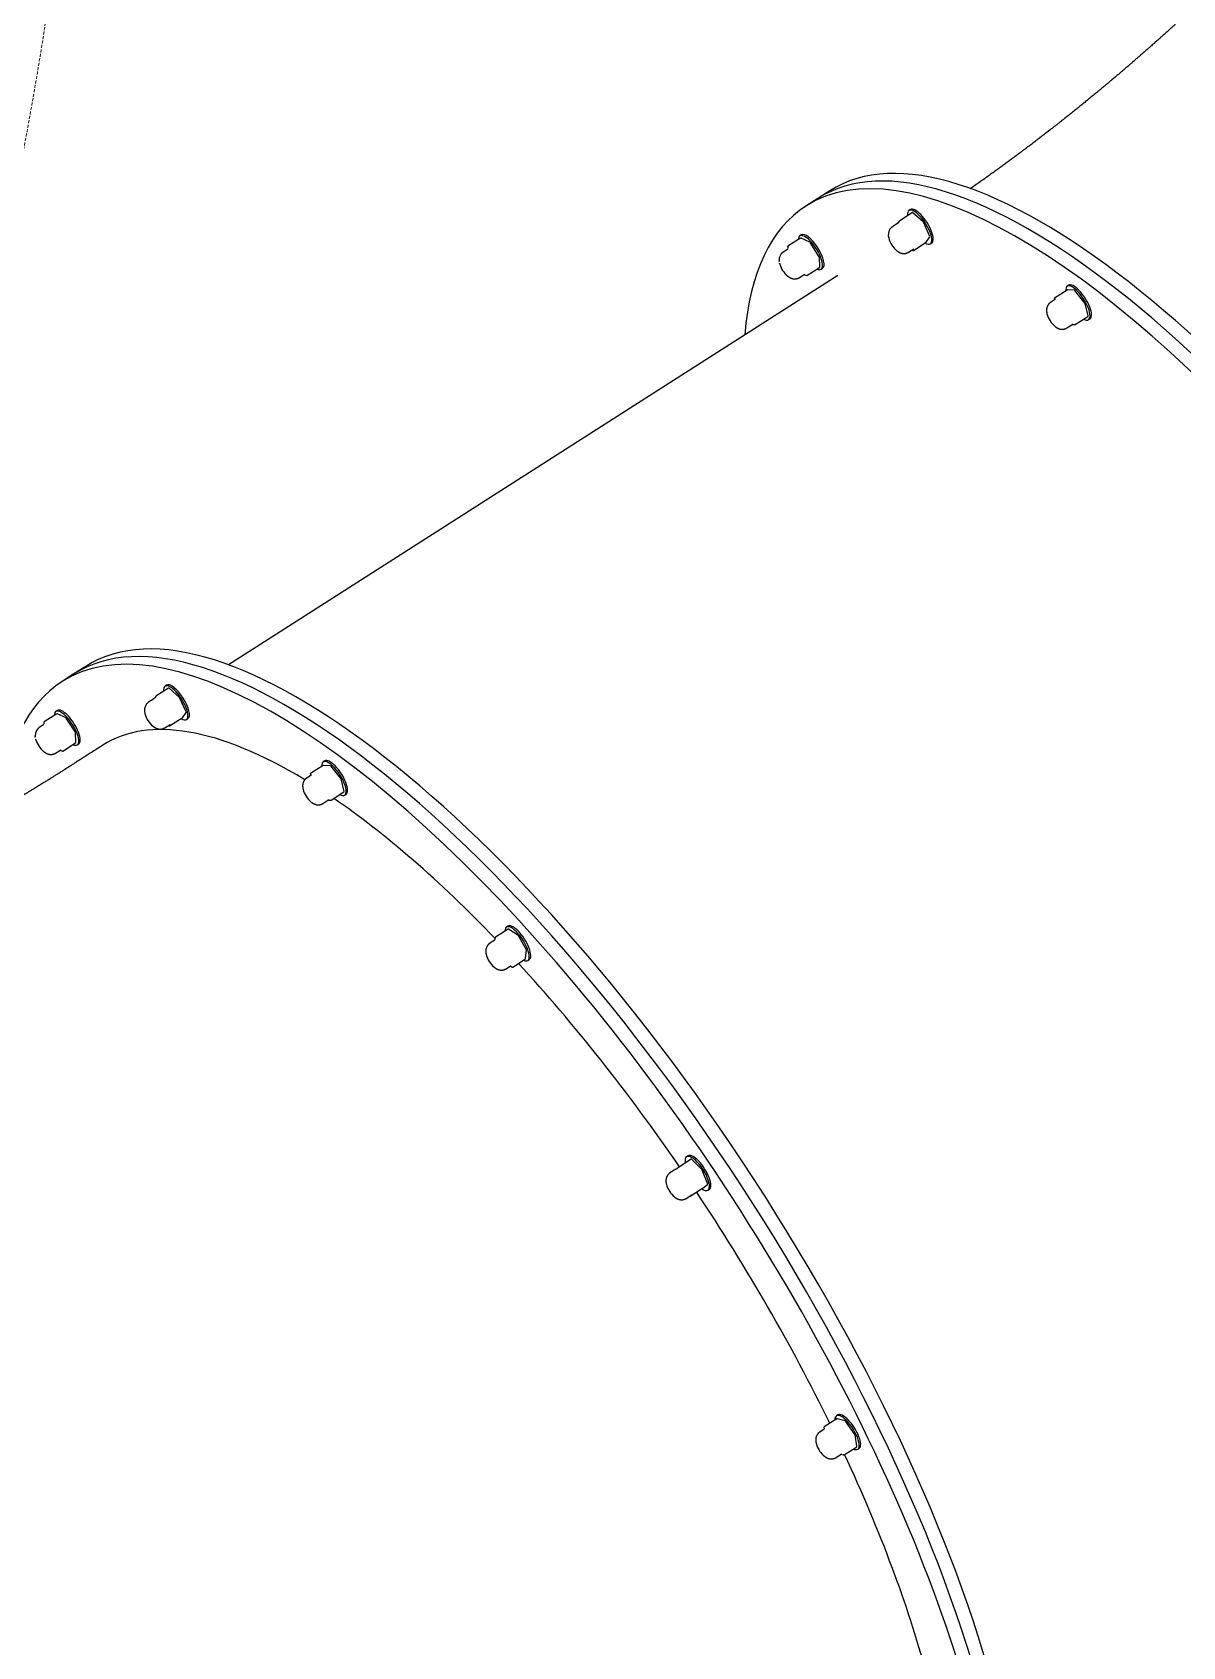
# Model space of a CAD drawing. Header units: millimetres. Extents: x 246416442 to 246896683, y 7418963194 to 7419503218.
# Drawn here: x 246838844 to 246839453, y 7419443440 to 7419444295 of the extents above; entities that cross this region are included whole.
import ezdxf
from ezdxf.lldxf.tags import DXFTag

# ---------------------------------------------------------------- set-up
doc = ezdxf.new("R2010")
doc.units = ezdxf.units.MM
doc.linetypes.add('HIDDEN', pattern=[9.525, 6.35, -3.175])
for name, color, linetype in [('L-Hatch Boundary', 1, 'Continuous'), ('L-X-E-PLAY', 9, 'Continuous'), ('L-X-E-PLAY (FallZone)', 252, 'HIDDEN')]:
    doc.layers.add(name, color=color, linetype=linetype)
doc.layers.add('L-SUB-SOIL DRAINAGE', color=170, linetype='SUBSOIL', lineweight=20)
doc.styles.get("Standard").update_dxf_attribs({"font": 'arial.ttf'})
tags = doc.linetypes.add('SUBSOIL', pattern='A,12.7,-5.08,["SSD",Standard,S=2.54,R=0,X=-2.54,Y=-1.27],-6.35', length=24.13).pattern_tags.tags
tags[6] = DXFTag(74, 10)

# ---------------------------------------------------------------- blocks, each defined once
blk = doc.blocks.new('Kubus Triple - Moduplay')
at = {"layer": 'L-X-E-PLAY', "lineweight": 25}
for p, q in [((-137254.85, -698731.75), (-137261.74, -698734.64)), ((-137247.95, -698728.85), (-137254.85, -698731.75)), ((-137267.44, -698750.98), (-137274.77, -698754.06)), ((-137266.82, -698749.3), (-137267.68, -698749.67)), ((-137262.96, -698753.94), (-137267.2, -698751)), ((-137215.41, -698751.94), (-137218.51, -698753.24)), ((-137214.19, -698750.83), (-137214.85, -698751.5)), ((-137206.78, -698747.69), (-137214.11, -698750.77)), ((-137207.52, -698745.91), (-137208.38, -698746.27)), ((-137201.96, -698753.47), (-137206.48, -698747.77)), ((-137275.33, -698755.59), (-137277.81, -698756.63)), ((-137274.92, -698754.25), (-137275.04, -698755.14)), ((-137259.36, -698762.28), (-137262.88, -698754.05)), ((-137199.76, -698761.68), (-137201.91, -698753.56)), ((-137267.55, -698770.98), (-137260.22, -698767.9)), ((-137260.07, -698767.7), (-137259.35, -698762.41)), ((-137259.54, -698769.03), (-137258.68, -698768.66)), ((-137212.31, -698767.99), (-137209.22, -698766.69)), ((-137210.15, -698767.09), (-137209.9, -698767.4)), ((-137209.61, -698767.48), (-137202.28, -698764.4)), ((-137202.2, -698764.34), (-137199.82, -698761.92)), ((-137200.24, -698765.63), (-137199.38, -698765.27)), ((-137251.42, -698773.7), (-137604.61, -698922.1)), ((-137271.61, -698771.39), (-137269.13, -698770.34)), ((-137268.53, -698770.44), (-137267.79, -698770.95)), ((-137132.97, -698801.99), (-137140.3, -698805.07)), ((-137129.15, -698802.79), (-137132.82, -698801.97)), ((-137131.73, -698799.68), (-137132.6, -698800.04)), ((-137124.85, -698810.51), (-137128.99, -698802.92)), ((-137139.84, -698805.8), (-137142.73, -698807.01)), ((-137140.46, -698805.32), (-137140.41, -698806.04)), ((-137124.36, -698817.4), (-137124.82, -698810.61)), ((-137136.53, -698821.76), (-137133.64, -698820.55)), ((-137133.02, -698820.51), (-137131.99, -698820.74)), ((-137131.84, -698820.72), (-137124.51, -698817.64)), ((-137124.46, -698819.4), (-137123.6, -698819.04)), ((-137686.03, -698912.93), (-137692.93, -698915.83)), ((-137679.13, -698910.03), (-137686.03, -698912.93)), ((-137698.62, -698932.16), (-137705.95, -698935.24)), ((-137698, -698930.49), (-137698.87, -698930.85)), ((-137694.15, -698935.13), (-137698.39, -698932.19)), ((-137645.37, -698932.01), (-137646.04, -698932.69)), ((-137637.96, -698928.88), (-137645.29, -698931.96)), ((-137638.7, -698927.1), (-137639.57, -698927.46)), ((-137633.14, -698934.65), (-137637.67, -698928.95)), ((-137706.51, -698936.78), (-137709, -698937.82)), ((-137706.11, -698935.44), (-137706.23, -698936.32)), ((-137690.55, -698943.46), (-137694.06, -698935.23)), ((-137646.6, -698933.13), (-137649.7, -698934.43)), ((-137630.94, -698942.87), (-137633.1, -698934.75)), ((-137698.73, -698952.16), (-137691.4, -698949.08)), ((-137691.25, -698948.89), (-137690.53, -698943.59)), ((-137643.5, -698949.18), (-137640.4, -698947.88)), ((-137641.34, -698948.27), (-137641.09, -698948.59)), ((-137640.8, -698948.66), (-137633.47, -698945.58)), ((-137633.38, -698945.53), (-137631.01, -698943.11)), ((-137631.43, -698946.82), (-137630.57, -698946.46)), ((-137702.8, -698952.57), (-137700.32, -698951.53)), ((-137699.72, -698951.62), (-137698.97, -698952.14)), ((-137690.73, -698950.21), (-137689.87, -698949.85)), ((-137564.16, -698983.17), (-137571.49, -698986.25)), ((-137560.34, -698983.98), (-137564.01, -698983.16)), ((-137562.92, -698980.87), (-137563.78, -698981.23)), ((-137571.03, -698986.99), (-137573.91, -698988.2)), ((-137571.64, -698986.5), (-137571.59, -698987.23)), ((-137556.04, -698991.7), (-137560.17, -698984.1)), ((-137555.55, -698998.58), (-137556.01, -698991.8)), ((-137563.03, -699001.91), (-137555.7, -698998.83)), ((-137555.65, -699000.59), (-137554.78, -699000.23)), ((-137567.71, -699002.95), (-137564.83, -699001.74)), ((-137564.2, -699001.7), (-137563.18, -699001.92)), ((-137482.4, -699085.18), (-137489.73, -699088.26)), ((-137482.19, -699083.62), (-137483.05, -699083.98)), ((-137477.73, -699089.16), (-137482.14, -699085.23)), ((-137490.61, -699089.87), (-137493.18, -699090.95)), ((-137489.88, -699088.42), (-137490.15, -699089.34)), ((-137474.55, -699097.59), (-137477.66, -699089.26)), ((-137483.32, -699105.4), (-137475.99, -699102.32)), ((-137475.85, -699102.16), (-137474.55, -699097.75)), ((-137474.91, -699103.34), (-137474.05, -699102.98)), ((-137486.98, -699105.7), (-137484.41, -699104.62)), ((-137484.23, -699104.78), (-137483.58, -699105.35)), ((-137407.52, -699221.79), (-137414.85, -699224.87)), ((-137408.8, -699219.7), (-137409.66, -699220.06)), ((-137402.74, -699228.33), (-137407.21, -699221.88)), ((-137416.48, -699225.64), (-137419.79, -699227.03)), ((-137415.65, -699225.26), (-137415.66, -699225.26)), ((-137414.86, -699224.88), (-137415.65, -699225.26)), ((-137401.09, -699236.23), (-137402.7, -699228.42)), ((-137411.43, -699240.95), (-137404.1, -699237.87)), ((-137404.09, -699237.86), (-137401.23, -699236.5)), ((-137401.52, -699239.42), (-137400.66, -699239.06)), ((-137413.59, -699241.78), (-137410.28, -699240.39)), ((-137362.3, -699374.63), (-137364.92, -699375.73)), ((-137362.37, -699373.62), (-137362.39, -699374.47)), ((-137354.89, -699370.32), (-137362.22, -699373.4)), ((-137353.92, -699368.4), (-137354.79, -699368.76)), ((-137350.7, -699372.21), (-137354.68, -699370.32)), ((-137346.72, -699380.31), (-137350.58, -699372.33)), ((-137346.83, -699386.52), (-137346.7, -699380.43)), ((-137358.72, -699390.48), (-137356.1, -699389.38)), ((-137355.4, -699389.4), (-137354.51, -699389.82)), ((-137354.31, -699389.82), (-137346.98, -699386.74)), ((-137346.65, -699388.12), (-137345.79, -699387.76))]:
    blk.add_line(p, q, dxfattribs=at)
for centre, radius, start, end in [((-137267.34, -698751.21), 0.25, 55.24834, 112.79235), ((-137215.7, -698751.23), 0.765, 292.06163, 309.38725), ((-137218.35, -698747.89), 5.03, 308.48634, 314.1318), ((-137214.01, -698751), 0.25, 112.79235, 135.53445), ((-137206.68, -698747.92), 0.25, 38.46238, 112.79235), ((-137273.24, -698761.56), 7.5, 172.58209, 184.72633), ((-137275.86, -698761.06), 4.84, 113.77657, 174.38688), ((-137275.68, -698755.05), 0.644, 301.91834, 352.25008), ((-137274.13, -698758.97), 3.58, 109.65183, 109.73253), ((-137274.67, -698754.29), 0.25, 112.79235, 172.24975), ((-137263.11, -698754.15), 0.25, 23.12114, 55.24834), ((-137215.84, -698758.04), 5.62, 137.57317, 187.5133), ((-137208.79, -698757.84), 12.65, 184.22817, 221.35653), ((-137216.75, -698757.42), 4.53, 112.80769, 135.59266), ((-137202.15, -698753.62), 0.25, 25.79169, 38.46238), ((-137202.15, -698753.62), 0.25, 14.83571, 25.79169), ((-137268.09, -698761.23), 12.65, 184.22817, 221.35653), ((-137260.31, -698767.67), 0.25, 292.79235, 352.24975), ((-137259.59, -698762.37), 0.25, 352.24975, 23.12114), ((-137209.71, -698767.25), 0.25, 218.46238, 292.79235), ((-137210.31, -698764.13), 2.79, 293.184, 293.26463), ((-137202.38, -698764.17), 0.25, 292.79235, 315.53445), ((-137200, -698761.75), 0.25, 315.53445, 14.83571), ((-137268.93, -698771.01), 0.7, 54.65231, 107.01123), ((-137264.42, -698764.44), 7.27, 235.53543, 235.61978), ((-137267.64, -698770.75), 0.25, 235.24834, 292.79235), ((-137132.88, -698802.22), 0.25, 77.46015, 112.79235), ((-137129.21, -698803.04), 0.25, 28.55465, 77.46015), ((-137140.21, -698805.3), 0.25, 112.79235, 183.89835), ((-137125.07, -698810.63), 0.25, 17.72858, 28.55465), ((-137125.07, -698810.63), 0.25, 3.89835, 17.72858), ((-137133.01, -698811.61), 12.65, 184.22817, 221.35653), ((-137133.27, -698821.42), 0.947, 90.07821, 112.88581), ((-137133.27, -698821.23), 0.754, 82.24062, 90.13021), ((-137135.09, -698834.83), 14.48, 81.77991, 82.36266), ((-137131.94, -698820.49), 0.25, 257.46015, 292.79235), ((-137124.61, -698817.41), 0.25, 292.79235, 3.89835), ((-137698.53, -698932.39), 0.25, 55.24834, 112.79235), ((-137645.2, -698932.19), 0.25, 112.79235, 135.53445), ((-137637.87, -698929.11), 0.25, 38.46238, 112.79235), ((-137707.05, -698942.25), 4.84, 113.77657, 174.38688), ((-137706.86, -698936.24), 0.644, 301.91834, 352.25008), ((-137705.31, -698940.15), 3.58, 109.65183, 109.73253), ((-137705.86, -698935.47), 0.25, 112.79235, 172.24975), ((-137694.29, -698935.33), 0.25, 23.12114, 55.24834), ((-137647.03, -698939.22), 5.62, 137.57317, 187.5133), ((-137639.98, -698939.02), 12.65, 184.22817, 221.35653), ((-137647.94, -698938.6), 4.53, 112.80769, 135.59266), ((-137646.89, -698932.42), 0.765, 292.06163, 309.38725), ((-137649.54, -698929.07), 5.03, 308.48634, 314.1318), ((-137633.34, -698934.81), 0.25, 25.79169, 38.46238), ((-137633.34, -698934.81), 0.25, 14.83571, 25.79169), ((-137704.43, -698942.74), 7.5, 172.58209, 184.72633), ((-137699.28, -698942.42), 12.65, 184.22817, 221.35653), ((-137691.5, -698948.85), 0.25, 292.79235, 352.24975), ((-137690.78, -698943.56), 0.25, 352.24975, 23.12114), ((-137640.89, -698948.43), 0.25, 218.46238, 292.79235), ((-137641.5, -698945.31), 2.79, 293.184, 293.26463), ((-137633.56, -698945.35), 0.25, 292.79235, 315.53445), ((-137631.19, -698942.93), 0.25, 315.53445, 14.83571), ((-137700.11, -698952.2), 0.7, 54.65231, 107.01123), ((-137695.6, -698945.63), 7.27, 235.53543, 235.61978), ((-137698.83, -698951.93), 0.25, 235.24834, 292.79235), ((-137564.06, -698983.4), 0.25, 77.46015, 112.79235), ((-137571.39, -698986.48), 0.25, 112.79235, 183.89835), ((-137560.39, -698984.22), 0.25, 28.55465, 77.46015), ((-137556.26, -698991.82), 0.25, 17.72858, 28.55465), ((-137556.26, -698991.82), 0.25, 3.89835, 17.72858), ((-137564.2, -698992.79), 12.65, 184.22817, 221.35653), ((-137555.8, -698998.6), 0.25, 292.79235, 3.89835), ((-137564.46, -699002.61), 0.947, 90.07821, 112.88581), ((-137564.46, -699002.42), 0.754, 82.24062, 90.13021), ((-137566.28, -699016.02), 14.48, 81.77991, 82.36266), ((-137563.13, -699001.68), 0.25, 257.46015, 292.79235), ((-137482.31, -699085.41), 0.25, 48.27383, 112.79235), ((-137490.95, -699089.11), 0.832, 293.89361, 343.65174), ((-137489.64, -699088.49), 0.25, 112.79235, 163.58322), ((-137477.9, -699089.34), 0.25, 20.46051, 48.27383), ((-137483.46, -699095.54), 12.65, 184.22817, 221.35653), ((-137476.09, -699102.08), 0.25, 292.79235, 343.58322), ((-137474.79, -699097.68), 0.25, 343.58322, 20.46051), ((-137484.54, -699105.16), 0.493, 48.78705, 89.11223), ((-137485.35, -699102.16), 2.63, 290.76365, 290.86895), ((-137477.37, -699097), 10.37, 228.60973, 228.70476), ((-137483.42, -699105.16), 0.25, 228.27383, 292.79235), ((-137407.42, -699222.02), 0.25, 34.75352, 112.79235), ((-137450.51, -699150.78), 82.23, 294.4707, 295.08141), ((-137414.75, -699225.1), 0.25, 112.79235, 115.42085), ((-137402.95, -699228.47), 0.25, 11.67294, 34.75352), ((-137410.07, -699231.62), 12.65, 184.22817, 221.35653), ((-137404.19, -699237.64), 0.25, 292.79235, 295.42085), ((-137401.33, -699236.28), 0.25, 295.42085, 11.67294), ((-137411.52, -699240.72), 0.25, 248.32254, 292.79235), ((-137362.81, -699374.45), 0.417, 321.93096, 357.05259), ((-137362.12, -699373.63), 0.25, 112.79235, 178.77479), ((-137354.79, -699370.55), 0.25, 64.59978, 112.79235), ((-137350.8, -699372.44), 0.25, 25.79169, 64.59978), ((-137355.2, -699380.32), 12.65, 184.22817, 205.79169), ((-137346.95, -699380.42), 0.25, 358.77479, 25.79169), ((-137355.2, -699380.32), 12.65, 205.79169, 221.35653), ((-137355.77, -699390.18), 0.87, 64.48194, 112.14281), ((-137354.41, -699389.59), 0.25, 244.59978, 292.79235), ((-137347.08, -699386.51), 0.25, 292.79235, 358.77479)]:
    blk.add_arc(centre, radius, start, end, dxfattribs=at)
for centre, major_axis, ratio, start_param, end_param in [((-137088.27, -699128.17), (-166.58, 396.42), 0.353553, 3.141593, 6.283185), ((-137081.37, -699125.27), (-166.58, 396.42), 0.353553, 3.141593, 6.283185), ((-137095.17, -699131.07), (-166.58, 396.42), 0.353553, 2.741676, 6.283185), ((-137088.27, -699128.17), (-166.58, 396.42), 0.353553, 3.141593, 6.283185), ((-137095.17, -699131.07), (-166.58, 396.42), 0.353553, 0, 0.434747), ((-137263.61, -698759.35), (4.07, -9.68), 0.353553, 0.000004, 3.644933), ((-137262.75, -698758.98), (4.07, -9.68), 0.353553, 0.000004, 3.141593), ((-137204.31, -698755.95), (4.07, -9.68), 0.353553, 0.000004, 3.757236), ((-137203.45, -698755.59), (4.07, -9.68), 0.353553, 0, 3.141593), ((-137277.77, -698765.3), (-2.27, 5.39), 0.353553, 0.811085, 0.813216), ((-137277.77, -698765.3), (-2.27, 5.39), 0.353553, -3.955072, -3.952677), ((-137263.61, -698759.35), (4.07, -9.68), 0.353553, 5.779845, 6.283189), ((-137218.47, -698761.9), (-2.27, 5.39), 0.353553, -3.95512, -3.952677), ((-137204.31, -698755.95), (4.07, -9.68), 0.353553, 5.667542, 6.283189), ((-137100.34, -699133.24), (-151.08, 359.55), 0.353553, 6.282602, 6.283185), ((-137128.53, -698809.72), (4.07, -9.68), 0.353553, 0, 3.708884), ((-137127.67, -698809.36), (4.07, -9.68), 0.353553, 0, 3.141596), ((-137142.68, -698815.67), (-2.27, 5.39), 0.353553, 0.811085, 0.812601), ((-137142.68, -698815.67), (-2.27, 5.39), 0.353553, -3.953658, -3.952677), ((-137132.96, -698820.26), (0.054, 0.244), 0.907351, 3.108736, 3.14161), ((-137128.53, -698809.72), (4.07, -9.68), 0.353553, 5.715894, 6.283185), ((-137519.45, -699309.35), (-166.58, 396.42), 0.353553, 3.141593, 6.283185), ((-137519.45, -699309.35), (-166.58, 396.42), 0.353553, 3.141593, 6.283185), ((-137512.55, -699306.46), (-166.58, 396.42), 0.353553, 3.141593, 6.283185), ((-137526.35, -699312.25), (-166.58, 396.42), 0.353553, 2.741681, 6.283185), ((-137526.35, -699312.25), (-166.58, 396.42), 0.353553, 0, 0.429948), ((-137694.8, -698940.53), (4.07, -9.68), 0.353553, 0.000004, 3.644933), ((-137693.94, -698940.17), (4.07, -9.68), 0.353553, 0, 3.141593), ((-137635.5, -698937.14), (4.07, -9.68), 0.353553, 0, 3.757236), ((-137634.64, -698936.78), (4.07, -9.68), 0.353553, 0.000004, 3.141593), ((-137708.96, -698946.48), (-2.27, 5.39), 0.353553, 0.811085, 0.813216), ((-137526.35, -699312.25), (151.08, -359.55), 0.353553, 2.519627, 3.141593), ((-137649.66, -698943.09), (-2.27, 5.39), 0.353553, -3.95512, -3.952677), ((-137635.5, -698937.14), (4.07, -9.68), 0.353553, 5.667542, 6.283185), ((-137708.96, -698946.48), (-2.27, 5.39), 0.353553, -3.955072, -3.952677), ((-137694.8, -698940.53), (4.07, -9.68), 0.353553, 5.779845, 6.283189), ((-137559.71, -698990.91), (4.07, -9.68), 0.353553, 0, 3.708884), ((-137558.85, -698990.55), (4.07, -9.68), 0.353553, 0, 3.141596), ((-137573.87, -698996.86), (-2.27, 5.39), 0.353553, 0.811085, 0.812601), ((-137559.71, -698990.91), (4.07, -9.68), 0.353553, 5.715894, 6.283185), ((-137573.87, -698996.86), (-2.27, 5.39), 0.353553, -3.953658, -3.952677), ((-137564.15, -699001.45), (0.054, 0.244), 0.907351, 3.108736, 3.141593), ((-137526.35, -699312.25), (151.08, -359.55), 0.353553, -4.198047, -3.833469), ((-137478.98, -699093.66), (4.07, -9.68), 0.353553, 0, 3.656189), ((-137478.12, -699093.3), (4.07, -9.68), 0.353553, 0, 3.141593), ((-137493.14, -699099.61), (-2.27, 5.39), 0.353553, 0.811085, 0.813787), ((-137478.98, -699093.66), (4.07, -9.68), 0.353553, 5.768588, 6.283185), ((-137493.14, -699099.61), (-2.27, 5.39), 0.353553, -3.95366, -3.952677), ((-137526.35, -699312.25), (151.08, -359.55), 0.353553, 1.666741, 2.033361), ((-137405.59, -699229.74), (4.07, -9.68), 0.353553, 0, 3.835546), ((-137404.73, -699229.38), (4.07, -9.68), 0.353553, 0, 3.141593), ((-137419.75, -699235.69), (-2.27, 5.39), 0.353553, 0.811085, 0.813094), ((-137419.75, -699235.69), (-2.27, 5.39), 0.353553, -3.954988, -3.952677), ((-137526.35, -699312.25), (151.08, -359.55), 0.353553, 1.258155, 1.625228), ((-137405.59, -699229.74), (4.07, -9.68), 0.353553, 5.589232, 6.283185), ((-137350.72, -699378.44), (4.07, -9.68), 0.353553, 0, 3.663479), ((-137349.86, -699378.08), (4.07, -9.68), 0.353553, 0, 3.141596), ((-137364.88, -699384.39), (-2.27, 5.39), 0.353553, -3.955142, -3.952677), ((-137526.35, -699312.25), (151.08, -359.55), 0.353553, 0.845111, 1.208683), ((-137350.72, -699378.44), (4.07, -9.68), 0.353553, 5.761299, 6.283185)]:
    blk.add_ellipse(centre, major_axis=major_axis, ratio=ratio, start_param=start_param, end_param=end_param, dxfattribs=at)
for points, knots in [([(-136851.91, -698511.75), (-136852.81, -698512.64), (-136855.06, -698514.87), (-136858.42, -698518.17), (-136861.8, -698521.47), (-136864.6, -698524.18), (-136866.86, -698526.36), (-136868.49, -698527.91), (-136869.43, -698528.82), (-136870, -698529.36), (-136870.63, -698529.95), (-136871.8, -698531.07), (-136873.7, -698532.88), (-136876.32, -698535.35), (-136879.41, -698538.24), (-136884.21, -698542.71), (-136890.42, -698548.42), (-136898.38, -698555.62), (-136907.03, -698563.31), (-136914.41, -698569.73), (-136919.95, -698574.49), (-136922.72, -698576.85), (-136924.59, -698578.43), (-136925.59, -698579.28), (-136926.39, -698579.96), (-136927.52, -698580.91), (-136929.27, -698582.38), (-136932.46, -698585.05), (-136936.36, -698588.29), (-136940.05, -698591.31), (-136942.22, -698593.08), (-136943.63, -698594.23), (-136945.19, -698595.5), (-136947.95, -698597.73), (-136951.35, -698600.46), (-136954.75, -698603.17), (-136956.96, -698604.91), (-136958.32, -698605.98), (-136959.6, -698606.99), (-136961.59, -698608.55), (-136964.21, -698610.59), (-136967, -698612.76), (-136969.18, -698614.43), (-136970.7, -698615.6), (-136972, -698616.59), (-136974, -698618.12), (-136976.68, -698620.16), (-136979.51, -698622.29), (-136981.57, -698623.84), (-136983.01, -698624.91), (-136984.29, -698625.86), (-136986.41, -698627.44), (-136988.99, -698629.35), (-136991.68, -698631.32), (-136993.53, -698632.67), (-136995.05, -698633.78), (-136996.72, -698634.99), (-136998.7, -698636.43), (-137000.82, -698637.95), (-137002.66, -698639.26), (-137004.42, -698640.52), (-137006.95, -698642.32), (-137009.7, -698644.26), (-137012.32, -698646.1), (-137014.19, -698647.41), (-137016.54, -698649.04), (-137019.16, -698650.85), (-137021.65, -698652.56), (-137023.73, -698653.99), (-137026.25, -698655.7), (-137028.98, -698657.55), (-137031.46, -698659.21), (-137033.04, -698660.27), (-137034.37, -698661.16), (-137035.72, -698662.06), (-137037.13, -698662.99), (-137038.6, -698663.96), (-137040.55, -698665.25), (-137042.65, -698666.63), (-137044.73, -698667.98), (-137046.36, -698669.04), (-137047.88, -698670.03), (-137049.35, -698670.98), (-137050.86, -698671.95), (-137052.44, -698672.95), (-137054.09, -698674.01), (-137055.96, -698675.2), (-137058.12, -698676.56), (-137060.23, -698677.89), (-137061.9, -698678.94), (-137063.35, -698679.85), (-137065, -698680.87), (-137066.73, -698681.94), (-137068.33, -698682.94), (-137069.99, -698683.95), (-137071.76, -698685.04), (-137073.5, -698686.1), (-137075.01, -698687.02), (-137076.54, -698687.95), (-137078.14, -698688.91), (-137079.89, -698689.97), (-137081.74, -698691.07), (-137083.68, -698692.23), (-137085.52, -698693.32), (-137087.8, -698694.66), (-137090.03, -698695.97), (-137092.2, -698697.24), (-137093.86, -698698.21), (-137095.73, -698699.28), (-137097.52, -698700.32), (-137099.39, -698701.39), (-137101.43, -698702.55), (-137103.63, -698703.8), (-137105.89, -698705.08), (-137108.03, -698706.28), (-137110.22, -698707.51), (-137112.48, -698708.76), (-137114.64, -698709.95), (-137116.82, -698711.15), (-137118.61, -698712.13), (-137120.29, -698713.04), (-137121.83, -698713.88), (-137123.44, -698714.75), (-137125.07, -698715.63), (-137127.23, -698716.78), (-137129.66, -698718.07), (-137132.15, -698719.39), (-137134.34, -698720.54), (-137136.56, -698721.7), (-137138.77, -698722.85), (-137140.82, -698723.91), (-137142.8, -698724.92), (-137144.68, -698725.89), (-137146.66, -698726.89), (-137148.53, -698727.83), (-137150.56, -698728.86), (-137152.6, -698729.88), (-137154.74, -698730.94), (-137156.71, -698731.92), (-137158.76, -698732.92), (-137160.92, -698733.98), (-137163.45, -698735.21), (-137166.19, -698736.53), (-137168.73, -698737.75), (-137171.37, -698739), (-137173.1, -698739.82), (-137174.22, -698740.35), (-137174.33, -698740.4)], [0, 0, 0, 0, 0.009285, 0.023284, 0.034237, 0.043952, 0.05168, 0.057238, 0.060377, 0.061274, 0.063013, 0.066661, 0.073099, 0.082237, 0.092981, 0.104094, 0.1302, 0.154769, 0.182735, 0.21507, 0.226525, 0.236359, 0.241864, 0.244494, 0.246021, 0.249569, 0.255374, 0.262798, 0.280222, 0.292725, 0.297938, 0.300842, 0.306199, 0.31274, 0.327054, 0.338409, 0.344846, 0.347833, 0.351255, 0.356876, 0.366601, 0.375798, 0.383072, 0.386961, 0.39005, 0.395195, 0.40569, 0.415041, 0.421549, 0.424824, 0.42836, 0.433421, 0.444574, 0.452267, 0.458234, 0.461653, 0.466379, 0.473586, 0.479968, 0.48586, 0.490474, 0.496205, 0.509098, 0.515676, 0.520227, 0.526207, 0.537168, 0.544208, 0.548908, 0.556147, 0.567215, 0.573745, 0.578655, 0.581622, 0.585838, 0.590858, 0.594403, 0.599193, 0.60857, 0.613432, 0.617977, 0.623338, 0.627183, 0.631308, 0.636952, 0.641406, 0.646253, 0.65381, 0.660861, 0.665295, 0.668906, 0.67389, 0.680155, 0.68444, 0.688348, 0.694999, 0.700348, 0.703994, 0.708629, 0.714064, 0.718331, 0.724355, 0.73067, 0.735723, 0.740848, 0.751067, 0.755664, 0.760343, 0.765921, 0.772308, 0.776405, 0.782653, 0.790502, 0.796092, 0.802867, 0.809625, 0.815644, 0.82302, 0.828912, 0.835086, 0.83899, 0.843921, 0.84885, 0.853312, 0.858512, 0.868102, 0.874924, 0.88076, 0.887673, 0.894702, 0.9004, 0.90598, 0.912312, 0.917245, 0.92359, 0.928948, 0.935375, 0.941784, 0.948033, 0.952954, 0.96005, 0.967293, 0.975506, 0.984519, 0.989962, 0.999051, 1, 1, 1, 1]), ([(-137277.6, -698769.58), (-137277.58, -698769.6), (-137277.51, -698769.68), (-137277.37, -698769.83), (-137277.18, -698770.03), (-137276.99, -698770.21), (-137276.8, -698770.38), (-137276.61, -698770.54), (-137276.43, -698770.67), (-137276.25, -698770.8), (-137276.07, -698770.92), (-137275.89, -698771.03), (-137275.71, -698771.13), (-137275.53, -698771.23), (-137275.34, -698771.31), (-137275.15, -698771.39), (-137274.95, -698771.47), (-137274.74, -698771.53), (-137274.54, -698771.59), (-137274.33, -698771.64), (-137274.12, -698771.68), (-137273.91, -698771.71), (-137273.7, -698771.73), (-137273.49, -698771.74), (-137273.28, -698771.74), (-137273.07, -698771.73), (-137272.86, -698771.71), (-137272.66, -698771.68), (-137272.46, -698771.65), (-137272.26, -698771.6), (-137272.06, -698771.55), (-137271.87, -698771.49), (-137271.71, -698771.43), (-137271.64, -698771.4), (-137271.61, -698771.38)], [0, 0, 0, 0, 0.010642, 0.051854, 0.09355, 0.135319, 0.176675, 0.212772, 0.247845, 0.281921, 0.315074, 0.347401, 0.379003, 0.409978, 0.440415, 0.470392, 0.503305, 0.535794, 0.56784, 0.599501, 0.630821, 0.661841, 0.69259, 0.723095, 0.753379, 0.783462, 0.81336, 0.843089, 0.872663, 0.902097, 0.931402, 0.960592, 0.989678, 1, 1, 1, 1]), ([(-137218.3, -698766.19), (-137218.29, -698766.2), (-137218.22, -698766.28), (-137218.08, -698766.43), (-137217.89, -698766.62), (-137217.7, -698766.81), (-137217.51, -698766.98), (-137217.32, -698767.14), (-137217.14, -698767.27), (-137216.96, -698767.4), (-137216.78, -698767.52), (-137216.6, -698767.63), (-137216.42, -698767.74), (-137216.24, -698767.83), (-137216.05, -698767.92), (-137215.86, -698768), (-137215.66, -698768.07), (-137215.45, -698768.14), (-137215.25, -698768.2), (-137215.04, -698768.25), (-137214.83, -698768.29), (-137214.62, -698768.32), (-137214.41, -698768.34), (-137214.2, -698768.35), (-137213.99, -698768.35), (-137213.78, -698768.34), (-137213.57, -698768.32), (-137213.37, -698768.29), (-137213.17, -698768.26), (-137212.97, -698768.21), (-137212.77, -698768.16), (-137212.58, -698768.1), (-137212.42, -698768.04), (-137212.34, -698768), (-137212.31, -698767.99)], [0, 0, 0, 0, 0.008745, 0.049927, 0.091603, 0.133379, 0.174763, 0.210912, 0.246038, 0.280164, 0.313362, 0.345728, 0.377365, 0.40837, 0.438832, 0.46883, 0.501768, 0.534277, 0.566342, 0.598018, 0.629353, 0.660384, 0.691144, 0.721659, 0.751952, 0.782042, 0.811947, 0.841682, 0.871262, 0.900701, 0.930011, 0.959205, 0.988294, 1, 1, 1, 1]), ([(-137142.72, -698807.01), (-137142.74, -698807.02), (-137142.81, -698807.05), (-137142.95, -698807.11), (-137143.13, -698807.2), (-137143.3, -698807.3), (-137143.47, -698807.41), (-137143.63, -698807.52), (-137143.79, -698807.65), (-137143.95, -698807.77), (-137144.09, -698807.91), (-137144.23, -698808.05), (-137144.37, -698808.19), (-137144.49, -698808.34), (-137144.62, -698808.5), (-137144.73, -698808.66), (-137144.84, -698808.82), (-137144.94, -698808.99), (-137145.04, -698809.17), (-137145.12, -698809.35), (-137145.2, -698809.53), (-137145.28, -698809.72), (-137145.35, -698809.91), (-137145.41, -698810.1), (-137145.46, -698810.3), (-137145.51, -698810.51), (-137145.55, -698810.72), (-137145.59, -698810.94), (-137145.61, -698811.17), (-137145.63, -698811.4), (-137145.65, -698811.64), (-137145.65, -698811.88), (-137145.65, -698812.14), (-137145.64, -698812.36), (-137145.63, -698812.49), (-137145.63, -698812.55)], [0, 0, 0, 0, 0.006342, 0.035308, 0.064198, 0.093022, 0.121792, 0.15052, 0.17922, 0.207903, 0.236585, 0.26528, 0.294006, 0.322781, 0.351626, 0.380564, 0.409622, 0.438831, 0.468226, 0.497851, 0.527754, 0.557991, 0.588631, 0.619751, 0.651438, 0.683792, 0.71692, 0.750933, 0.785934, 0.822005, 0.85918, 0.897411, 0.936543, 0.976309, 1, 1, 1, 1]), ([(-137142.51, -698819.96), (-137142.48, -698819.99), (-137142.41, -698820.08), (-137142.25, -698820.24), (-137142.07, -698820.43), (-137141.88, -698820.61), (-137141.69, -698820.78), (-137141.51, -698820.92), (-137141.33, -698821.06), (-137141.15, -698821.19), (-137140.97, -698821.31), (-137140.79, -698821.42), (-137140.61, -698821.52), (-137140.43, -698821.61), (-137140.24, -698821.7), (-137140.05, -698821.78), (-137139.85, -698821.85), (-137139.65, -698821.92), (-137139.44, -698821.97), (-137139.23, -698822.02), (-137139.02, -698822.06), (-137138.81, -698822.09), (-137138.6, -698822.11), (-137138.39, -698822.12), (-137138.18, -698822.12), (-137137.97, -698822.11), (-137137.77, -698822.09), (-137137.56, -698822.06), (-137137.36, -698822.02), (-137137.16, -698821.98), (-137136.96, -698821.92), (-137136.77, -698821.86), (-137136.62, -698821.8), (-137136.55, -698821.77), (-137136.53, -698821.76)], [0, 0, 0, 0, 0.016318, 0.057676, 0.099472, 0.141252, 0.178303, 0.214373, 0.249415, 0.283462, 0.316592, 0.348902, 0.380493, 0.411464, 0.441901, 0.471883, 0.5048, 0.537297, 0.569355, 0.601029, 0.632366, 0.663404, 0.694173, 0.724699, 0.755005, 0.78511, 0.815032, 0.844785, 0.874385, 0.903845, 0.933177, 0.962394, 0.991507, 1, 1, 1, 1]), ([(-137649.49, -698947.37), (-137649.47, -698947.39), (-137649.41, -698947.47), (-137649.27, -698947.62), (-137649.08, -698947.81), (-137648.88, -698948), (-137648.69, -698948.17), (-137648.5, -698948.32), (-137648.33, -698948.46), (-137648.15, -698948.59), (-137647.96, -698948.71), (-137647.78, -698948.82), (-137647.6, -698948.92), (-137647.42, -698949.02), (-137647.24, -698949.1), (-137647.05, -698949.18), (-137646.85, -698949.26), (-137646.64, -698949.33), (-137646.43, -698949.38), (-137646.22, -698949.43), (-137646.01, -698949.47), (-137645.8, -698949.5), (-137645.59, -698949.52), (-137645.38, -698949.53), (-137645.17, -698949.53), (-137644.97, -698949.52), (-137644.76, -698949.51), (-137644.55, -698949.48), (-137644.35, -698949.44), (-137644.15, -698949.4), (-137643.96, -698949.34), (-137643.76, -698949.28), (-137643.61, -698949.23), (-137643.53, -698949.19), (-137643.5, -698949.18)], [0, 0, 0, 0, 0.008745, 0.049927, 0.091603, 0.133379, 0.174763, 0.210912, 0.246038, 0.280164, 0.313362, 0.345728, 0.377365, 0.40837, 0.438832, 0.46883, 0.501768, 0.534277, 0.566342, 0.598018, 0.629353, 0.660384, 0.691144, 0.721659, 0.751952, 0.782042, 0.811947, 0.841682, 0.871262, 0.900701, 0.930011, 0.959205, 0.988294, 1, 1, 1, 1]), ([(-137677.44, -698952.71), (-137678.56, -698953.18), (-137680.36, -698953.94), (-137683.29, -698955.17), (-137685.8, -698956.22), (-137688.13, -698957.2), (-137690.21, -698958.08), (-137692.11, -698958.87), (-137693.8, -698959.58), (-137695.32, -698960.22), (-137696.66, -698960.79), (-137697.81, -698961.27), (-137698.58, -698961.59), (-137699.03, -698961.78), (-137699.28, -698961.89), (-137699.53, -698961.99), (-137699.81, -698962.11), (-137700.15, -698962.25), (-137700.62, -698962.45), (-137701.29, -698962.73), (-137702.18, -698963.1), (-137703.36, -698963.59), (-137704.79, -698964.18), (-137706.36, -698964.82), (-137707.84, -698965.43), (-137709.05, -698965.92), (-137710.07, -698966.34), (-137711.04, -698966.73), (-137712.13, -698967.17), (-137713.33, -698967.65), (-137714.56, -698968.14), (-137715.81, -698968.64), (-137717.1, -698969.15), (-137718.52, -698969.71), (-137719.96, -698970.28), (-137721.35, -698970.82), (-137722.58, -698971.3), (-137723.69, -698971.73), (-137724.8, -698972.16), (-137725.98, -698972.61), (-137727.27, -698973.11), (-137728.6, -698973.61), (-137729.88, -698974.1), (-137731.14, -698974.58), (-137732.51, -698975.09), (-137733.99, -698975.65), (-137735.51, -698976.21), (-137736.9, -698976.72), (-137738.26, -698977.22), (-137739.63, -698977.73), (-137741.02, -698978.23), (-137742.38, -698978.73), (-137743.75, -698979.22), (-137745.17, -698979.73), (-137746.6, -698980.24), (-137748.03, -698980.75), (-137749.47, -698981.26), (-137750.89, -698981.75), (-137752.33, -698982.25), (-137754.5, -698983.01), (-137756.69, -698983.76), (-137758.85, -698984.5), (-137760.17, -698984.94), (-137761.37, -698985.35), (-137762.59, -698985.75), (-137763.95, -698986.21), (-137765.77, -698986.81), (-137768.72, -698987.78), (-137771.6, -698988.71), (-137774.07, -698989.5), (-137775.34, -698989.9), (-137776.56, -698990.29), (-137777.83, -698990.69), (-137779.52, -698991.22), (-137782.9, -698992.26), (-137788.34, -698993.91), (-137795.36, -698995.98), (-137802.55, -698998.01), (-137809.53, -698999.92), (-137816.51, -699001.76), (-137823.58, -699003.56), (-137830.1, -699005.14), (-137834.74, -699006.23), (-137837.55, -699006.88), (-137839, -699007.21), (-137840.36, -699007.51), (-137841.65, -699007.8), (-137843.01, -699008.1), (-137844.53, -699008.44), (-137847.37, -699009.05), (-137850.15, -699009.64), (-137852.77, -699010.18), (-137854.04, -699010.44), (-137855.25, -699010.68), (-137856.3, -699010.9), (-137857.18, -699011.07), (-137858.94, -699011.42), (-137861.03, -699011.83), (-137863.2, -699012.24), (-137864.5, -699012.49), (-137865.54, -699012.69), (-137866.66, -699012.89), (-137867.84, -699013.11), (-137869.54, -699013.42), (-137871.24, -699013.72), (-137872.98, -699014.03), (-137874.28, -699014.26), (-137875.55, -699014.47), (-137877.07, -699014.73), (-137878.58, -699014.99), (-137880.04, -699015.23), (-137881.11, -699015.4), (-137882.1, -699015.56), (-137883.16, -699015.73), (-137884.28, -699015.91), (-137885.43, -699016.09), (-137886.49, -699016.25), (-137887.4, -699016.39), (-137888.19, -699016.51), (-137888.91, -699016.62), (-137889.52, -699016.71), (-137890.26, -699016.82), (-137890.99, -699016.93), (-137891.76, -699017.04), (-137892.55, -699017.15), (-137893.31, -699017.26), (-137893.98, -699017.36), (-137894.57, -699017.44), (-137895.15, -699017.52), (-137895.68, -699017.6), (-137896.24, -699017.68), (-137896.84, -699017.76), (-137897.72, -699017.88), (-137898.71, -699018.01), (-137899.81, -699018.16), (-137900.94, -699018.31), (-137902.19, -699018.47), (-137903.4, -699018.62), (-137904.49, -699018.76), (-137905.36, -699018.87), (-137906.13, -699018.96), (-137906.86, -699019.05), (-137907.71, -699019.15), (-137908.61, -699019.26), (-137909.45, -699019.36), (-137910.4, -699019.47), (-137911.57, -699019.6), (-137912.76, -699019.74), (-137913.71, -699019.84), (-137914.42, -699019.92), (-137915.09, -699019.99), (-137915.79, -699020.07), (-137916.55, -699020.15), (-137917.33, -699020.23), (-137918.02, -699020.3), (-137918.59, -699020.36), (-137919.16, -699020.41), (-137919.79, -699020.48), (-137920.49, -699020.55), (-137921.22, -699020.62), (-137921.86, -699020.68), (-137922.37, -699020.73), (-137922.81, -699020.77), (-137923.36, -699020.82), (-137924.15, -699020.89), (-137925.29, -699021), (-137926.43, -699021.1), (-137927.42, -699021.18), (-137928.18, -699021.25), (-137928.88, -699021.31), (-137929.51, -699021.36), (-137929.99, -699021.4), (-137930.45, -699021.44), (-137930.97, -699021.48), (-137931.52, -699021.52), (-137932.22, -699021.58), (-137932.95, -699021.63), (-137933.73, -699021.69), (-137934.43, -699021.74), (-137935.12, -699021.8), (-137935.8, -699021.84), (-137936.49, -699021.89), (-137937.16, -699021.94), (-137937.76, -699021.98), (-137938.14, -699022.01), (-137938.34, -699022.02), (-137938.37, -699022.02)], [0, 0, 0, 0, 0.0104391, 0.0201434, 0.0287488, 0.0365243, 0.0436464, 0.0500926, 0.055784, 0.060964, 0.0656179, 0.0695171, 0.0726698, 0.0735209, 0.074183, 0.075243, 0.0761074, 0.0770862, 0.0788153, 0.0811407, 0.0844212, 0.0884186, 0.0938726, 0.0998766, 0.1053416, 0.1099143, 0.1129864, 0.1163465, 0.1204301, 0.1248375, 0.1293762, 0.1337672, 0.1382977, 0.14339, 0.1491505, 0.1540345, 0.1584555, 0.1625095, 0.1660999, 0.1705087, 0.1753346, 0.1801853, 0.184913, 0.1893411, 0.1939307, 0.1998342, 0.2055114, 0.2104507, 0.2150067, 0.2203798, 0.2254699, 0.2301921, 0.2352694, 0.2404329, 0.2457398, 0.2509972, 0.2561408, 0.2615165, 0.2666332, 0.2718734, 0.2853914, 0.2907885, 0.2956785, 0.299922, 0.303983, 0.3091825, 0.3150136, 0.324071, 0.3418457, 0.3468942, 0.3515388, 0.3559421, 0.3605519, 0.3656465, 0.3747886, 0.398244, 0.4264094, 0.453635, 0.479253, 0.5054988, 0.5331195, 0.5602682, 0.5805585, 0.5867684, 0.5929238, 0.597449, 0.6025243, 0.6079571, 0.6134037, 0.6202641, 0.6411131, 0.6460507, 0.6510953, 0.6561045, 0.6602654, 0.6635402, 0.6665516, 0.6810549, 0.6883935, 0.6922984, 0.6965224, 0.7008726, 0.7056751, 0.7106555, 0.7211102, 0.7261172, 0.7315299, 0.7368283, 0.7414235, 0.7499222, 0.7550478, 0.7591248, 0.7628939, 0.7670808, 0.7719949, 0.776557, 0.7811602, 0.7848599, 0.7878833, 0.7903608, 0.7931108, 0.7962807, 0.7994229, 0.8021144, 0.8056798, 0.8090505, 0.8113028, 0.8138494, 0.8165096, 0.8186035, 0.8205152, 0.8234096, 0.8262047, 0.8313667, 0.8355214, 0.8399444, 0.8454279, 0.8510238, 0.8550445, 0.8590755, 0.8620327, 0.8645803, 0.8682141, 0.8726917, 0.8759738, 0.878718, 0.8847582, 0.8907595, 0.8936841, 0.8968081, 0.8997671, 0.9022462, 0.9056525, 0.9094809, 0.9121001, 0.9144933, 0.9167496, 0.9193407, 0.9225617, 0.9256622, 0.928764, 0.9307463, 0.932257, 0.9343206, 0.9378531, 0.9424745, 0.9489614, 0.9526, 0.9552802, 0.9589646, 0.9617713, 0.963251, 0.9651656, 0.9677573, 0.9702166, 0.9725098, 0.9767299, 0.9795331, 0.982694, 0.9857963, 0.9885799, 0.9917153, 0.9948637, 0.9972586, 0.9996657, 1, 1, 1, 1]), ([(-137708.79, -698950.77), (-137708.77, -698950.79), (-137708.7, -698950.87), (-137708.56, -698951.02), (-137708.37, -698951.21), (-137708.17, -698951.4), (-137707.98, -698951.57), (-137707.8, -698951.72), (-137707.62, -698951.86), (-137707.44, -698951.99), (-137707.26, -698952.11), (-137707.07, -698952.22), (-137706.89, -698952.32), (-137706.71, -698952.41), (-137706.53, -698952.5), (-137706.34, -698952.58), (-137706.14, -698952.65), (-137705.93, -698952.72), (-137705.72, -698952.78), (-137705.51, -698952.83), (-137705.3, -698952.87), (-137705.09, -698952.9), (-137704.88, -698952.91), (-137704.67, -698952.92), (-137704.46, -698952.93), (-137704.26, -698952.92), (-137704.05, -698952.9), (-137703.84, -698952.87), (-137703.64, -698952.83), (-137703.44, -698952.79), (-137703.25, -698952.73), (-137703.05, -698952.67), (-137702.9, -698952.62), (-137702.82, -698952.58), (-137702.8, -698952.57)], [0, 0, 0, 0, 0.010642, 0.051854, 0.09355, 0.135319, 0.176675, 0.212772, 0.247845, 0.281921, 0.315074, 0.347401, 0.379003, 0.409978, 0.440415, 0.470392, 0.503305, 0.535794, 0.56784, 0.599501, 0.630821, 0.661841, 0.69259, 0.723095, 0.753379, 0.783462, 0.81336, 0.843089, 0.872663, 0.902097, 0.931402, 0.960592, 0.989678, 1, 1, 1, 1]), ([(-137573.91, -698988.2), (-137573.93, -698988.21), (-137574, -698988.23), (-137574.14, -698988.3), (-137574.31, -698988.39), (-137574.49, -698988.49), (-137574.66, -698988.6), (-137574.82, -698988.71), (-137574.98, -698988.83), (-137575.13, -698988.96), (-137575.28, -698989.09), (-137575.42, -698989.23), (-137575.55, -698989.38), (-137575.68, -698989.53), (-137575.8, -698989.68), (-137575.92, -698989.84), (-137576.03, -698990.01), (-137576.13, -698990.18), (-137576.22, -698990.35), (-137576.31, -698990.53), (-137576.39, -698990.72), (-137576.47, -698990.9), (-137576.53, -698991.09), (-137576.59, -698991.29), (-137576.65, -698991.49), (-137576.7, -698991.7), (-137576.74, -698991.91), (-137576.77, -698992.13), (-137576.8, -698992.35), (-137576.82, -698992.58), (-137576.83, -698992.82), (-137576.84, -698993.07), (-137576.84, -698993.32), (-137576.83, -698993.55), (-137576.82, -698993.68), (-137576.81, -698993.74)], [0, 0, 0, 0, 0.006342, 0.035308, 0.064198, 0.093022, 0.121792, 0.15052, 0.17922, 0.207903, 0.236585, 0.26528, 0.294006, 0.322781, 0.351626, 0.380564, 0.409622, 0.438831, 0.468226, 0.497851, 0.527754, 0.557991, 0.588631, 0.619751, 0.651438, 0.683792, 0.71692, 0.750933, 0.785934, 0.822005, 0.85918, 0.897411, 0.936543, 0.976309, 1, 1, 1, 1]), ([(-137573.7, -699001.15), (-137573.67, -699001.18), (-137573.59, -699001.27), (-137573.44, -699001.43), (-137573.25, -699001.62), (-137573.06, -699001.8), (-137572.88, -699001.96), (-137572.7, -699002.11), (-137572.52, -699002.25), (-137572.34, -699002.38), (-137572.16, -699002.49), (-137571.98, -699002.6), (-137571.8, -699002.7), (-137571.61, -699002.8), (-137571.43, -699002.88), (-137571.24, -699002.96), (-137571.04, -699003.04), (-137570.83, -699003.1), (-137570.62, -699003.16), (-137570.41, -699003.21), (-137570.2, -699003.25), (-137569.99, -699003.27), (-137569.78, -699003.29), (-137569.57, -699003.3), (-137569.37, -699003.3), (-137569.16, -699003.29), (-137568.95, -699003.27), (-137568.75, -699003.25), (-137568.55, -699003.21), (-137568.35, -699003.16), (-137568.15, -699003.11), (-137567.96, -699003.05), (-137567.81, -699002.99), (-137567.73, -699002.96), (-137567.71, -699002.95)], [0, 0, 0, 0, 0.016318, 0.057676, 0.099472, 0.141252, 0.178303, 0.214373, 0.249415, 0.283462, 0.316592, 0.348902, 0.380493, 0.411464, 0.441901, 0.471883, 0.5048, 0.537297, 0.569355, 0.601029, 0.632366, 0.663404, 0.694173, 0.724699, 0.755005, 0.78511, 0.815032, 0.844785, 0.874385, 0.903845, 0.933177, 0.962394, 0.991507, 1, 1, 1, 1]), ([(-137493.18, -699090.95), (-137493.23, -699090.97), (-137493.33, -699091.01), (-137493.49, -699091.09), (-137493.67, -699091.19), (-137493.84, -699091.29), (-137494.01, -699091.4), (-137494.17, -699091.52), (-137494.32, -699091.64), (-137494.47, -699091.77), (-137494.62, -699091.91), (-137494.75, -699092.05), (-137494.88, -699092.2), (-137495.01, -699092.35), (-137495.13, -699092.51), (-137495.24, -699092.67), (-137495.34, -699092.84), (-137495.44, -699093.01), (-137495.53, -699093.19), (-137495.62, -699093.37), (-137495.7, -699093.55), (-137495.77, -699093.74), (-137495.83, -699093.94), (-137495.89, -699094.14), (-137495.94, -699094.34), (-137495.99, -699094.55), (-137496.02, -699094.76), (-137496.05, -699094.98), (-137496.08, -699095.21), (-137496.1, -699095.45), (-137496.1, -699095.69), (-137496.11, -699095.94), (-137496.1, -699096.19), (-137496.09, -699096.38), (-137496.08, -699096.48), (-137496.08, -699096.49)], [0, 0, 0, 0, 0.020514, 0.049414, 0.078242, 0.10701, 0.13573, 0.164415, 0.193077, 0.22173, 0.250388, 0.279069, 0.307789, 0.336567, 0.365426, 0.394392, 0.423491, 0.452758, 0.482232, 0.511957, 0.541987, 0.572383, 0.603218, 0.634574, 0.666544, 0.699231, 0.732746, 0.767197, 0.802681, 0.839257, 0.876925, 0.915587, 0.95503, 0.994945, 1, 1, 1, 1]), ([(-137492.96, -699103.9), (-137492.91, -699103.96), (-137492.8, -699104.08), (-137492.62, -699104.27), (-137492.42, -699104.46), (-137492.23, -699104.63), (-137492.05, -699104.79), (-137491.87, -699104.93), (-137491.69, -699105.07), (-137491.51, -699105.19), (-137491.33, -699105.3), (-137491.15, -699105.41), (-137490.96, -699105.5), (-137490.78, -699105.59), (-137490.6, -699105.67), (-137490.41, -699105.75), (-137490.21, -699105.82), (-137490, -699105.88), (-137489.79, -699105.93), (-137489.58, -699105.98), (-137489.37, -699106.01), (-137489.16, -699106.03), (-137488.95, -699106.05), (-137488.74, -699106.05), (-137488.53, -699106.05), (-137488.32, -699106.03), (-137488.12, -699106.01), (-137487.92, -699105.98), (-137487.72, -699105.94), (-137487.52, -699105.89), (-137487.32, -699105.83), (-137487.14, -699105.76), (-137487.04, -699105.72), (-137486.98, -699105.7)], [0, 0, 0, 0, 0.036473, 0.078082, 0.119942, 0.161539, 0.198066, 0.233577, 0.268071, 0.301608, 0.334279, 0.366186, 0.397429, 0.4281, 0.458281, 0.488044, 0.520708, 0.552983, 0.584848, 0.616354, 0.647542, 0.678445, 0.709094, 0.739511, 0.769718, 0.799733, 0.829572, 0.859249, 0.88878, 0.918177, 0.947452, 0.976618, 1, 1, 1, 1]), ([(-137419.79, -699227.03), (-137419.81, -699227.04), (-137419.89, -699227.07), (-137420.03, -699227.14), (-137420.21, -699227.23), (-137420.38, -699227.33), (-137420.55, -699227.44), (-137420.71, -699227.55), (-137420.87, -699227.67), (-137421.02, -699227.8), (-137421.17, -699227.93), (-137421.31, -699228.07), (-137421.44, -699228.22), (-137421.57, -699228.37), (-137421.69, -699228.53), (-137421.81, -699228.69), (-137421.91, -699228.85), (-137422.01, -699229.02), (-137422.11, -699229.2), (-137422.2, -699229.38), (-137422.28, -699229.56), (-137422.35, -699229.75), (-137422.42, -699229.94), (-137422.48, -699230.14), (-137422.53, -699230.34), (-137422.58, -699230.55), (-137422.62, -699230.76), (-137422.65, -699230.98), (-137422.68, -699231.2), (-137422.7, -699231.44), (-137422.71, -699231.68), (-137422.72, -699231.92), (-137422.71, -699232.18), (-137422.7, -699232.4), (-137422.69, -699232.52), (-137422.69, -699232.57)], [0, 0, 0, 0, 0.009134, 0.038082, 0.066953, 0.09576, 0.124514, 0.153228, 0.181914, 0.210585, 0.239256, 0.267942, 0.296661, 0.325431, 0.354272, 0.383209, 0.412268, 0.441482, 0.470887, 0.500524, 0.530445, 0.560706, 0.591377, 0.622536, 0.65427, 0.686682, 0.719877, 0.753967, 0.789055, 0.825218, 0.862484, 0.900796, 0.939988, 0.979781, 1, 1, 1, 1]), ([(-137419.58, -699239.97), (-137419.54, -699240.01), (-137419.46, -699240.11), (-137419.3, -699240.28), (-137419.11, -699240.47), (-137418.92, -699240.65), (-137418.74, -699240.81), (-137418.56, -699240.95), (-137418.38, -699241.09), (-137418.2, -699241.22), (-137418.02, -699241.33), (-137417.84, -699241.44), (-137417.65, -699241.54), (-137417.47, -699241.64), (-137417.29, -699241.72), (-137417.1, -699241.8), (-137416.9, -699241.87), (-137416.69, -699241.94), (-137416.48, -699241.99), (-137416.27, -699242.04), (-137416.06, -699242.08), (-137415.85, -699242.11), (-137415.64, -699242.12), (-137415.43, -699242.13), (-137415.22, -699242.13), (-137415.02, -699242.12), (-137414.81, -699242.1), (-137414.61, -699242.07), (-137414.4, -699242.03), (-137414.21, -699241.99), (-137414.01, -699241.93), (-137413.82, -699241.87), (-137413.67, -699241.81), (-137413.6, -699241.78), (-137413.59, -699241.78)], [0, 0, 0, 0, 0.021362, 0.062729, 0.104505, 0.146211, 0.183121, 0.219042, 0.253936, 0.287843, 0.320844, 0.353036, 0.384522, 0.415397, 0.445749, 0.475653, 0.508483, 0.540898, 0.572882, 0.604487, 0.63576, 0.666736, 0.697447, 0.727918, 0.758171, 0.788224, 0.818096, 0.847802, 0.877355, 0.906769, 0.936058, 0.965232, 0.994304, 1, 1, 1, 1]), ([(-137364.92, -699375.73), (-137364.98, -699375.76), (-137365.09, -699375.8), (-137365.27, -699375.89), (-137365.45, -699375.99), (-137365.62, -699376.1), (-137365.78, -699376.21), (-137365.94, -699376.33), (-137366.1, -699376.45), (-137366.25, -699376.59), (-137366.39, -699376.72), (-137366.52, -699376.87), (-137366.65, -699377.02), (-137366.78, -699377.17), (-137366.89, -699377.33), (-137367, -699377.49), (-137367.11, -699377.66), (-137367.2, -699377.84), (-137367.29, -699378.01), (-137367.38, -699378.2), (-137367.45, -699378.38), (-137367.52, -699378.57), (-137367.58, -699378.77), (-137367.64, -699378.97), (-137367.69, -699379.17), (-137367.73, -699379.38), (-137367.77, -699379.6), (-137367.8, -699379.82), (-137367.82, -699380.05), (-137367.84, -699380.29), (-137367.84, -699380.53), (-137367.84, -699380.78), (-137367.83, -699381.03), (-137367.82, -699381.18), (-137367.82, -699381.25)], [0, 0, 0, 0, 0.027994, 0.056938, 0.085813, 0.114631, 0.143405, 0.172145, 0.200867, 0.229583, 0.25831, 0.287062, 0.315858, 0.344719, 0.373667, 0.402727, 0.431931, 0.461312, 0.490911, 0.520775, 0.550959, 0.581529, 0.612557, 0.644131, 0.676346, 0.709308, 0.743128, 0.777912, 0.813751, 0.850693, 0.888714, 0.927687, 0.967372, 1, 1, 1, 1]), ([(-137364.71, -699388.67), (-137364.69, -699388.68), (-137364.63, -699388.76), (-137364.49, -699388.91), (-137364.31, -699389.1), (-137364.11, -699389.29), (-137363.92, -699389.46), (-137363.73, -699389.61), (-137363.55, -699389.75), (-137363.37, -699389.88), (-137363.19, -699390), (-137363.01, -699390.11), (-137362.83, -699390.22), (-137362.65, -699390.31), (-137362.47, -699390.4), (-137362.28, -699390.48), (-137362.08, -699390.55), (-137361.87, -699390.62), (-137361.66, -699390.68), (-137361.45, -699390.73), (-137361.24, -699390.77), (-137361.03, -699390.8), (-137360.82, -699390.82), (-137360.61, -699390.83), (-137360.4, -699390.83), (-137360.19, -699390.82), (-137359.99, -699390.81), (-137359.78, -699390.78), (-137359.58, -699390.74), (-137359.38, -699390.7), (-137359.18, -699390.65), (-137358.99, -699390.58), (-137358.83, -699390.53), (-137358.75, -699390.49), (-137358.72, -699390.48)], [0, 0, 0, 0, 0.007153, 0.04831, 0.089971, 0.131753, 0.173159, 0.209352, 0.244523, 0.278691, 0.311927, 0.344327, 0.375993, 0.407024, 0.437507, 0.467524, 0.500482, 0.533011, 0.565091, 0.596781, 0.628128, 0.65917, 0.689939, 0.720463, 0.750763, 0.78086, 0.810772, 0.840513, 0.870098, 0.899542, 0.928856, 0.958053, 0.987146, 1, 1, 1, 1])]:
    blk.add_open_spline(points, degree=3, knots=knots, dxfattribs=at)
at = {"layer": 'L-X-E-PLAY (FallZone)', "color": 252, "lineweight": 5, "ltscale": 0.25}
blk.add_lwpolyline([(-137858.57, -699010.96, 0.137232), (-137548.18, -698063.78, 0.388706), (-137548.24, -695564.91, 0.191413), (-138107.67, -694318.29, 0.34679), (-139589.71, -693149.86), (-141540.23, -693149.86, 0.34679), (-143022.28, -694318.29, 0.191351), (-143581.69, -695564.47, 0.388891), (-143581.75, -698064.22, 0.13472), (-143281.2, -698996.11)], format="xyb", dxfattribs=at)

msp = doc.modelspace()

# ---------------------------------------------------------------- linework, layer by layer
at = {"layer": 'L-Hatch Boundary'}
for centre, radius, start, end in [((246837109.14, 7419443602.6), 6285, 47.96542, 198.07766), ((246837024.62, 7419443916.93), 6564.7, 255.024267, 9.584827)]:
    msp.add_arc(centre, radius, start, end, dxfattribs=at)
at = {"layer": 'L-SUB-SOIL DRAINAGE', "ltscale": 0.75, "flags": 128}
msp.add_lwpolyline([(246836375.8, 7419368838.04, 0.049859), (246836452.68, 7419367264.98, 1.020543), (246838457.43, 7419363126.48, 0.507423), (246850958.71, 7419364620.57, 0.34783), (246860630.08, 7419364184.95, 0.95316), (246871514.18, 7419375336.2, 0.546089), (246865357.29, 7419391536.99), (246864331.62, 7419392202.49, 0.150991), (246858079.56, 7419390951.14, -0.535883), (246847993.27, 7419386178.82, -0.984857), (246841094.25, 7419392263.54, 0.048323), (246837369.44, 7419394790.33, -0.782041), (246859516.8, 7419399812.11, 0.326657), (246863339.2, 7419409468.27, 2.547694), (246851636.57, 7419416690.12, 0.258508), (246846203.93, 7419412601.53), (246842481.4, 7419417148.46), (246849924.63, 7419423239.51, 0.226894), (246850840.59, 7419425193.44), (246863936.9, 7419436077.28, 0.937903), (246860987.82, 7419443087.02, 0.16139), (246859063.42, 7419444536.07, 0.543513), (246850931.82, 7419449690.94, 0.965246), (246840526.02, 7419449656.86, 0.686425), (246830418.58, 7419442236.64), (246830214.51, 7419441333.63, 0.069561), (246826929.08, 7419442860.92), (246826948.49, 7419447931.46)], format="xyb", dxfattribs=at)

# ---------------------------------------------------------------- block references
at = {"layer": 'L-X-E-PLAY', "rotation": 9.786989520025928}
msp.add_blockref('Kubus Triple - Moduplay', (246855742.73, 7420156101.62), dxfattribs=at)
msp.add_blockref('Kubus Triple - Moduplay', (246855742.73, 7420156101.62), dxfattribs=at)

doc.saveas('drawing.dxf')
